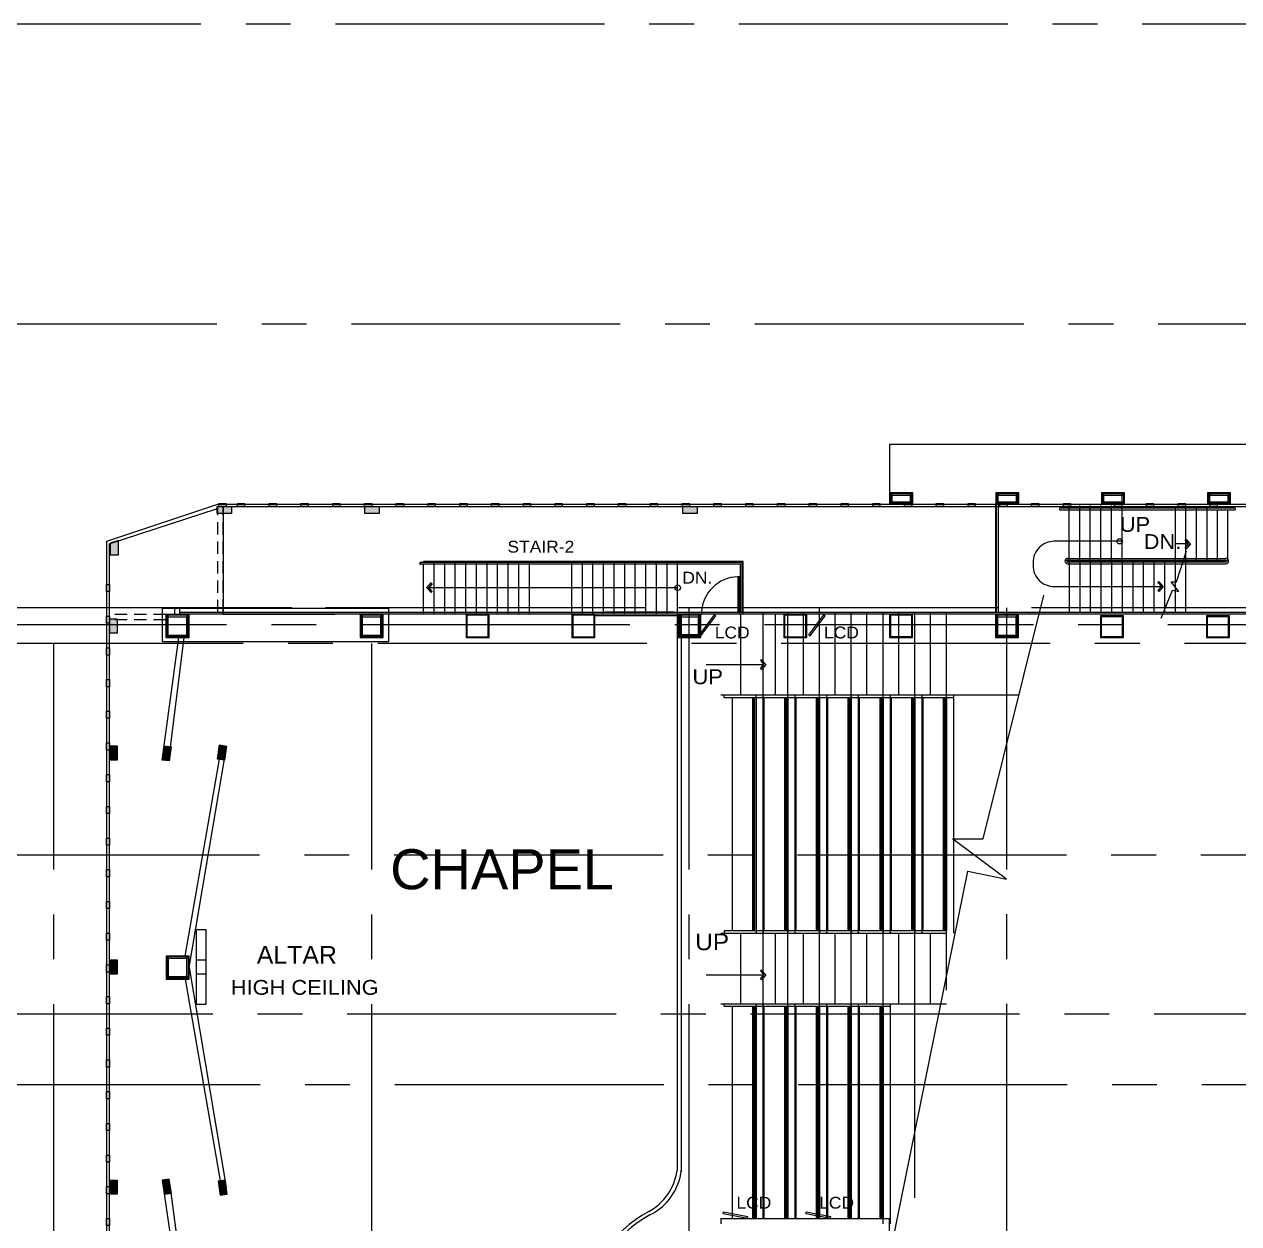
# Model space of a CAD drawing. Header units: millimetres. Extents: x 2148 to 2681, y 758 to 986.
# Drawn here: x 2395.38 to 2412.58, y 952.25 to 969.24 of the extents above; entities that cross this region are included whole.
import ezdxf

# ---------------------------------------------------------------- set-up
doc = ezdxf.new("R2010")
doc.units = ezdxf.units.MM
for name, pattern in [('CENTER2', [28.575, 19.05, -3.175, 3.175, -3.175]), ('DASHED2', [0.375, 0.25, -0.125]), ('PHANTOM2', [1.25, 0.625, -0.125, 0.125, -0.125, 0.125, -0.125])]:
    doc.linetypes.add(name, pattern=pattern)
for name, color, linetype in [('3TX-TITLE', 3, 'Continuous'), ('cladding', 2, 'Continuous'), ('COLUMN', 7, 'Continuous'), ('D', 1, 'Continuous'), ('DR', 7, 'Continuous'), ('ELAYOUT', 4, 'Continuous'), ('FIXTURE', 1, 'Continuous'), ('HATCH', 8, 'Continuous'), ('S-COLS', 6, 'Continuous'), ('S_GRID LINES', 252, 'Continuous'), ('TEXT', 6, 'Continuous')]:
    doc.layers.add(name, color=color, linetype=linetype)
doc.styles.add('MMTX$0$ESMX$0$X-OPTA1D', font='x-opta1d')
doc.styles.add('SWISS', font='swissl.ttf')

msp = doc.modelspace()

# ---------------------------------------------------------------- hatches: boundary and pattern name
at = {"layer": 'cladding'}
h = msp.add_hatch(color=256, dxfattribs=at)
h.paths.add_polyline_path([(2396.5932304, 960.6164818), (2396.5932304, 960.818979), (2396.6942863, 960.818979), (2396.6942863, 960.6164818)])
h.paths.add_polyline_path([(2396.5956595, 961.8891398), (2396.5956595, 961.7260593), (2396.7135003, 961.7260593), (2396.7135003, 961.9289431)])
h.paths.add_polyline_path([(2398.1116966, 962.4123399), (2398.3141937, 962.4123399), (2398.3141937, 962.311284), (2398.1116966, 962.311284)])
h.paths.add_polyline_path([(2400.207136, 962.4123399), (2400.4096332, 962.4123399), (2400.4096332, 962.311284), (2400.207136, 962.311284)])
h.paths.add_polyline_path([(2404.7111217, 962.4123399), (2404.9136189, 962.4123399), (2404.9136189, 962.311284), (2404.7111217, 962.311284)])
for points in [[(2396.5932304, 958.8166158), (2396.5932304, 959.0191129), (2396.6942863, 959.0191129), (2396.6942863, 958.8166158)], [(2396.5932304, 958.8166158), (2396.5932304, 959.0191129), (2396.6942863, 959.0191129), (2396.6942863, 958.8166158)], [(2397.3638311, 959.0194998), (2397.4620795, 959.0050059), (2397.4349361, 958.805802), (2397.3358517, 958.8193032)], [(2398.1485022, 959.0324109), (2398.2473416, 959.0172201), (2398.2168013, 958.8185086), (2398.1179619, 958.8336994)], [(2396.5932304, 955.7860678), (2396.5932304, 955.988565), (2396.6942863, 955.988565), (2396.6942863, 955.7860678)], [(2396.5932304, 955.7860678), (2396.5932304, 955.988565), (2396.6942863, 955.988565), (2396.6942863, 955.7860678)], [(2397.3651292, 952.6672945), (2397.4640927, 952.6816549), (2397.4352219, 952.8806157), (2397.3362583, 952.8662554)], [(2396.6942863, 952.8694362), (2396.5932304, 952.8694362), (2396.5932304, 952.666939), (2396.6942863, 952.666939)], [(2396.6942863, 952.8694362), (2396.5932304, 952.8694362), (2396.5932304, 952.666939), (2396.6942863, 952.666939)], [(2398.1569581, 952.6536474), (2398.2557987, 952.6688307), (2398.2252736, 952.8675445), (2398.126433, 952.8523612)]]:
    msp.add_hatch(color=256, dxfattribs=at).paths.add_polyline_path(points)

# ---------------------------------------------------------------- linework, layer by layer
at = {"layer": '3TX-TITLE', "linetype": 'PHANTOM2', "ltscale": 4}
msp.add_line((2432.1708254, 960.9754912, 0), (2391.8018229, 960.9754912, 0), dxfattribs=at)
at = {"layer": '3TX-TITLE', "linetype": 'PHANTOM2', "ltscale": 4, "elevation": 0}
msp.add_lwpolyline([(2454.1496173, 960.9754912), (2391.8018229, 960.9754912), (2391.8018229, 922.9776771), (2454.1496173, 922.9776771)], dxfattribs=at)
at = {"layer": 'cladding'}
for p, q in [((2407.6407462, 963.2922833, 0), (2414.0468814, 963.2922833, 0)), ((2407.6407462, 962.442268, 0), (2407.6407462, 963.2922833, 0)), ((2398.1984469, 962.41173, 0.0000001), (2398.1984469, 960.9134703, 0.0000001)), ((2398.9146866, 960.9034703), (2398.9146866, 960.9134703, 0)), ((2404.6384284, 960.8627417, 0), (2403.4645897, 960.8627417, 0)), ((2404.5822225, 960.9134703, 0), (2403.6077712, 960.9134703, 0)), ((2404.9480736, 960.5928889, 0), (2405.1571473, 960.8776943, 0)), ((2404.9667917, 960.5791481, 0), (2405.1758654, 960.8639534, 0)), ((2405.1571473, 960.8776943, 0), (2405.1758654, 960.8639534, 0)), ((2405.1601694, 960.881811, 0), (2405.1603452, 960.8820505, 0)), ((2406.4961935, 960.5928889, 0), (2406.7052672, 960.8776943, 0)), ((2406.5149116, 960.5791481, 0), (2406.7239853, 960.8639534, 0)), ((2406.7052672, 960.8776943, 0), (2406.7239853, 960.8639534, 0)), ((2406.7082893, 960.881811, 0), (2406.7084651, 960.8820505, 0)), ((2404.9480736, 960.5928889, 0), (2404.9667917, 960.5791481, 0)), ((2406.4961935, 960.5928889, 0), (2406.5149116, 960.5791481, 0)), ((2405.2965691, 959.7057674, 0), (2405.2965691, 959.7424079, 0)), ((2405.2965691, 959.7057674, 0), (2405.8455848, 959.7057674, 0)), ((2405.4088007, 959.7057674, 0), (2405.4088007, 956.4040813, 0)), ((2405.7030352, 956.4040813, 0), (2405.7030352, 959.7057674, 0)), ((2405.7464739, 959.7057674, 0), (2405.7464739, 956.4040813, 0)), ((2405.7465691, 959.7057674), (2405.7465691, 959.7424079, 0)), ((2405.7465691, 959.7057674), (2406.2955848, 959.7057674, 0)), ((2405.8455848, 959.7424079, 0), (2405.8455848, 956.3674409, 0)), ((2405.8588007, 959.7057674), (2405.8588007, 956.4040813, 0)), ((2406.1530352, 956.4040813, 0), (2406.1530352, 959.7057674, 0)), ((2406.1964739, 959.7057674, 0), (2406.1964739, 956.4040813, 0)), ((2406.1965691, 959.7057674), (2406.1965691, 959.7424079, 0)), ((2406.1965691, 959.7057674), (2406.7455848, 959.7057674, 0)), ((2406.2955848, 959.7424079, 0), (2406.2955848, 956.3674409, 0)), ((2406.3088007, 959.7057674), (2406.3088007, 956.4040813, 0)), ((2406.6030352, 956.4040813, 0), (2406.6030352, 959.7057674, 0)), ((2406.6464739, 959.7057674, 0), (2406.6464739, 956.4040813, 0)), ((2406.6465691, 959.7057674), (2406.6465691, 959.7424079, 0)), ((2406.6465691, 959.7057674), (2407.1955848, 959.7057674, 0)), ((2406.7455848, 959.7424079, 0), (2406.7455848, 956.3674409, 0)), ((2406.7588007, 959.7057674), (2406.7588007, 956.4040813, 0)), ((2407.0530352, 956.4040813, 0), (2407.0530352, 959.7057674, 0)), ((2407.0964739, 959.7057674, 0), (2407.0964739, 956.4040813, 0)), ((2407.0965691, 959.7057674), (2407.0965691, 959.7424079, 0)), ((2407.0965691, 959.7057674), (2407.6455848, 959.7057674, 0)), ((2407.1955848, 959.7424079, 0), (2407.1955848, 956.3674409, 0)), ((2407.2088007, 959.7057674), (2407.2088007, 956.4040813, 0)), ((2407.5030352, 956.4040813, 0), (2407.5030352, 959.7057674, 0)), ((2407.5464739, 959.7057674, 0), (2407.5464739, 956.4040813, 0)), ((2407.5465691, 959.7057674), (2407.5465691, 959.7424079, 0)), ((2407.5465691, 959.7057674), (2408.0955848, 959.7057674, 0)), ((2407.6455848, 959.7424079, 0), (2407.6455848, 956.3674409, 0)), ((2407.6588007, 959.7057674), (2407.6588007, 956.4040813, 0)), ((2407.9530352, 956.4040813, 0), (2407.9530352, 959.7057674, 0)), ((2407.9964739, 959.7057674, 0), (2407.9964739, 956.4040813, 0)), ((2407.9965691, 959.7057674), (2407.9965691, 959.7424079, 0)), ((2407.9965691, 959.7057674), (2408.5455848, 959.7057674, 0)), ((2408.0955848, 959.7424079, 0), (2408.0955848, 956.3674409, 0)), ((2408.1088007, 959.7057674), (2408.1088007, 956.4040813, 0)), ((2408.4030352, 956.4040813, 0), (2408.4030352, 959.7057674, 0)), ((2408.4464739, 959.7057674, 0), (2408.4464739, 956.4040813, 0)), ((2408.5455848, 959.7424079, 0), (2408.5455848, 956.3674409, 0)), ((2397.7144353, 955.8788021, 0), (2398.2320715, 958.9178644, 0)), ((2397.6601477, 956.0428827, 0), (2398.1466354, 958.8292926, 0)), ((2398.122598, 958.7133385, 0), (2398.122618, 958.7134671, 0)), ((2405.7465691, 956.4040813, 0), (2405.7465691, 956.3674409, 0)), ((2406.1965691, 956.4040813, 0), (2406.1965691, 956.3674409, 0)), ((2406.6465691, 956.4040813, 0), (2406.6465691, 956.3674409, 0)), ((2407.0965691, 956.4040813, 0), (2407.0965691, 956.3674409, 0)), ((2407.5465691, 956.4040813, 0), (2407.5465691, 956.3674409, 0)), ((2407.9965691, 956.4040813, 0), (2407.9965691, 956.3674409, 0)), ((2397.7144353, 955.8788021, 0), (2398.2405361, 952.7681876, 0)), ((2397.6601477, 955.7147216, 0), (2398.1552172, 952.8567829, 0)), ((2405.4088007, 955.3308004, 0), (2405.4088007, 952.3253508, 0)), ((2405.7030352, 952.3253508, 0), (2405.7030352, 955.3308004, 0)), ((2405.7464739, 955.3308004, 0), (2405.7464739, 952.3253508, 0)), ((2405.7465691, 955.3308004, 0), (2405.7465691, 955.3674409, 0)), ((2405.8455848, 955.3674409, 0), (2405.8455848, 952.3253508, 0)), ((2405.8588007, 955.3308004, 0), (2405.8588007, 952.3253508, 0)), ((2406.1530352, 952.3253508), (2406.1530352, 955.3308004, 0)), ((2406.1964739, 955.3308004, 0), (2406.1964739, 952.3253508)), ((2406.1965691, 955.3308004, 0), (2406.1965691, 955.3674409, 0)), ((2406.2955848, 955.3674409, 0), (2406.2955848, 952.3253508, 0)), ((2406.3088007, 955.3308004, 0), (2406.3088007, 952.3253508, 0)), ((2406.6030352, 952.3253508, 0), (2406.6030352, 955.3308004, 0)), ((2406.6464739, 955.3308004, 0), (2406.6464739, 952.3253508, 0)), ((2406.6465691, 955.3308004, 0), (2406.6465691, 955.3674409, 0)), ((2406.7455848, 955.3674409, 0), (2406.7455848, 952.3253508, 0)), ((2406.7588007, 955.3308004, 0), (2406.7588007, 952.3253508, 0)), ((2407.0530352, 952.3253508, 0), (2407.0530352, 955.3308004, 0)), ((2407.0964739, 955.3308004, 0), (2407.0964739, 952.3253508, 0)), ((2407.0965691, 955.3308004, 0), (2407.0965691, 955.3674409, 0)), ((2407.1955848, 955.3674409, 0), (2407.1955848, 952.3253508, 0)), ((2407.2088007, 955.3308004, 0), (2407.2088007, 952.3253508, 0)), ((2407.5030352, 952.3253508, 0), (2407.5030352, 955.3308004, 0)), ((2407.5464739, 955.3308004, 0), (2407.5464739, 952.3253508, 0)), ((2407.6455848, 955.3674409, 0), (2407.6455848, 952.2503508, 0)), ((2405.2809449, 952.3969791, 0), (2405.2854359, 952.4197608, 0)), ((2405.2809449, 952.3969791, 0), (2405.6275808, 952.3286456, 0)), ((2405.2854359, 952.4197608, 0), (2405.6320719, 952.3514273, 0)), ((2406.4527091, 952.3969791, 0), (2406.4572001, 952.4197608, 0)), ((2406.4527091, 952.3969791, 0), (2406.799345, 952.3286456, 0)), ((2406.4572001, 952.4197608, 0), (2406.803836, 952.3514273, 0)), ((2405.6275808, 952.3286456, 0), (2405.6320719, 952.3514273, 0)), ((2405.6325913, 952.3276579, 0), (2405.6328828, 952.3276004, 0)), ((2405.7465691, 952.3253508, 0), (2406.1964739, 952.3253508, 0)), ((2406.1965691, 952.3253508, 0), (2406.6464739, 952.3253508, 0)), ((2406.6465691, 952.3253508, 0), (2407.0964739, 952.3253508, 0)), ((2406.799345, 952.3286456, 0), (2406.803836, 952.3514273, 0)), ((2406.8043555, 952.3276579, 0), (2406.804647, 952.3276004, 0))]:
    msp.add_line(p, q, dxfattribs=at)
at = {"layer": 'cladding', "linetype": 'DASHED2', "ltscale": 0.7}
for p, q in [((2398.1234469, 960.9134703, 0.0000001), (2398.1234469, 962.41173, 0.0000001)), ((2398.1984469, 960.9134703, 0.0000001), (2398.1984469, 962.41173, 0.0000001)), ((2397.3882742, 960.881811, 0), (2396.5863547, 960.881811, 0)), ((2397.3882742, 960.806811, 0), (2396.5863547, 960.806811, 0))]:
    msp.add_line(p, q, dxfattribs=at)
at = {"layer": 'cladding', "elevation": 0}
for points in [[(2398.1377615, 962.4514503), (2398.2394263, 962.4514503), (2398.2394263, 962.4123399), (2398.1377615, 962.4123399)], [(2398.4005223, 962.4514503), (2398.5021871, 962.4514503), (2398.5021871, 962.4123399), (2398.4005223, 962.4123399)], [(2398.8505223, 962.4514503), (2398.9521871, 962.4514503), (2398.9521871, 962.4123399), (2398.8505223, 962.4123399)], [(2399.3005223, 962.4514503), (2399.4021871, 962.4514503), (2399.4021871, 962.4123399), (2399.3005223, 962.4123399)], [(2399.7505223, 962.4514503), (2399.8521871, 962.4514503), (2399.8521871, 962.4123399), (2399.7505223, 962.4123399)], [(2400.2005223, 962.4514503), (2400.3021871, 962.4514503), (2400.3021871, 962.4123399), (2400.2005223, 962.4123399)], [(2400.6505223, 962.4514503), (2400.7521871, 962.4514503), (2400.7521871, 962.4123399), (2400.6505223, 962.4123399)], [(2401.1005223, 962.4514503), (2401.2021871, 962.4514503), (2401.2021871, 962.4123399), (2401.1005223, 962.4123399)], [(2401.5505223, 962.4514503), (2401.6521871, 962.4514503), (2401.6521871, 962.4123399), (2401.5505223, 962.4123399)], [(2402.0005223, 962.4514503), (2402.1021871, 962.4514503), (2402.1021871, 962.4123399), (2402.0005223, 962.4123399)], [(2402.4505223, 962.4514503), (2402.5521871, 962.4514503), (2402.5521871, 962.4123399), (2402.4505223, 962.4123399)], [(2402.9005223, 962.4514503), (2403.0021871, 962.4514503), (2403.0021871, 962.4123399), (2402.9005223, 962.4123399)], [(2403.3505223, 962.4514503), (2403.4521871, 962.4514503), (2403.4521871, 962.4123399), (2403.3505223, 962.4123399)], [(2403.8005223, 962.4514503), (2403.9021871, 962.4514503), (2403.9021871, 962.4123399), (2403.8005223, 962.4123399)], [(2404.2505223, 962.4514503), (2404.3521871, 962.4514503), (2404.3521871, 962.4123399), (2404.2505223, 962.4123399)], [(2404.7005223, 962.4514503), (2404.8021871, 962.4514503), (2404.8021871, 962.4123399), (2404.7005223, 962.4123399)], [(2405.1505223, 962.4514503), (2405.2521871, 962.4514503), (2405.2521871, 962.4123399), (2405.1505223, 962.4123399)], [(2405.6005223, 962.4514503), (2405.7021871, 962.4514503), (2405.7021871, 962.4123399), (2405.6005223, 962.4123399)], [(2406.0505223, 962.4514503), (2406.1521871, 962.4514503), (2406.1521871, 962.4123399), (2406.0505223, 962.4123399)], [(2406.5005223, 962.4514503), (2406.6021871, 962.4514503), (2406.6021871, 962.4123399), (2406.5005223, 962.4123399)], [(2406.9505223, 962.4514503), (2407.0521871, 962.4514503), (2407.0521871, 962.4123399), (2406.9505223, 962.4123399)], [(2407.4005223, 962.4514503), (2407.5021871, 962.4514503), (2407.5021871, 962.4123399), (2407.4005223, 962.4123399)], [(2407.8505223, 962.4514503), (2407.9521871, 962.4514503), (2407.9521871, 962.4123399), (2407.8505223, 962.4123399)], [(2408.3005223, 962.4514503), (2408.4021871, 962.4514503), (2408.4021871, 962.4123399), (2408.3005223, 962.4123399)], [(2408.7505223, 962.4514503), (2408.8521871, 962.4514503), (2408.8521871, 962.4123399), (2408.7505223, 962.4123399)], [(2409.2005223, 962.4514503), (2409.3021871, 962.4514503), (2409.3021871, 962.4123399), (2409.2005223, 962.4123399)], [(2409.6505223, 962.4514503), (2409.7521871, 962.4514503), (2409.7521871, 962.4123399), (2409.6505223, 962.4123399)], [(2410.1005223, 962.4514503), (2410.2021871, 962.4514503), (2410.2021871, 962.4123399), (2410.1005223, 962.4123399)], [(2396.5472443, 961.206023), (2396.5472443, 961.3076877), (2396.5863547, 961.3076877), (2396.5863547, 961.206023)], [(2396.5472443, 960.756023), (2396.5472443, 960.8576877), (2396.5863547, 960.8576877), (2396.5863547, 960.756023)], [(2396.5472443, 960.306023), (2396.5472443, 960.4076877), (2396.5863547, 960.4076877), (2396.5863547, 960.306023)], [(2396.5472443, 959.856023), (2396.5472443, 959.9576877), (2396.5863547, 959.9576877), (2396.5863547, 959.856023)], [(2396.5472443, 959.4107329), (2396.5472443, 959.5123976), (2396.5863547, 959.5123976), (2396.5863547, 959.4107329)], [(2396.5472443, 958.9607329), (2396.5472443, 959.0623976), (2396.5863547, 959.0623976), (2396.5863547, 958.9607329)], [(2396.5472443, 958.5107329), (2396.5472443, 958.6123976), (2396.5863547, 958.6123976), (2396.5863547, 958.5107329)], [(2396.5472443, 958.0607329), (2396.5472443, 958.1623976), (2396.5863547, 958.1623976), (2396.5863547, 958.0607329)], [(2396.5472443, 957.6107329), (2396.5472443, 957.7123976), (2396.5863547, 957.7123976), (2396.5863547, 957.6107329)], [(2396.5472443, 957.1654428), (2396.5472443, 957.2671076), (2396.5863547, 957.2671076), (2396.5863547, 957.1654428)], [(2396.5472443, 956.7154428), (2396.5472443, 956.8171076), (2396.5863547, 956.8171076), (2396.5863547, 956.7154428)], [(2396.5472443, 956.2654428), (2396.5472443, 956.3671076), (2396.5863547, 956.3671076), (2396.5863547, 956.2654428)], [(2396.5472443, 955.8154428), (2396.5472443, 955.9171076), (2396.5863547, 955.9171076), (2396.5863547, 955.8154428)], [(2396.5472443, 955.3654428), (2396.5472443, 955.4671076), (2396.5863547, 955.4671076), (2396.5863547, 955.3654428)], [(2396.5472443, 954.9201527), (2396.5472443, 955.0218175), (2396.5863547, 955.0218175), (2396.5863547, 954.9201527)], [(2396.5472443, 954.4701527), (2396.5472443, 954.5718175), (2396.5863547, 954.5718175), (2396.5863547, 954.4701527)], [(2396.5472443, 954.0201527), (2396.5472443, 954.1218175), (2396.5863547, 954.1218175), (2396.5863547, 954.0201527)], [(2396.5472443, 953.5701527), (2396.5472443, 953.6718175), (2396.5863547, 953.6718175), (2396.5863547, 953.5701527)], [(2396.5472443, 953.1201527), (2396.5472443, 953.2218175), (2396.5863547, 953.2218175), (2396.5863547, 953.1201527)], [(2396.5472443, 952.6748626), (2396.5472443, 952.7765274), (2396.5863547, 952.7765274), (2396.5863547, 952.6748626)], [(2396.5472443, 952.2248626), (2396.5472443, 952.3265274), (2396.5863547, 952.3265274), (2396.5863547, 952.2248626)]]:
    msp.add_lwpolyline(points, close=True, dxfattribs=at)
at = {"layer": 'cladding'}
for points in [[(2410.8267801, 962.4514503), (2410.9284449, 962.4514503), (2410.9284449, 962.4123399), (2410.8267801, 962.4123399)], [(2411.2767801, 962.4514503), (2411.3784449, 962.4514503), (2411.3784449, 962.4123399), (2411.2767801, 962.4123399)], [(2411.7267801, 962.4514503), (2411.8284449, 962.4514503), (2411.8284449, 962.4123399), (2411.7267801, 962.4123399)], [(2412.1767801, 962.4514503), (2412.2784449, 962.4514503), (2412.2784449, 962.4123399), (2412.1767801, 962.4123399)]]:
    msp.add_lwpolyline(points, close=True, dxfattribs=at)
at = {"layer": 'cladding', "elevation": 0.0000001}
msp.add_lwpolyline([(2399.780346, 960.881811), (2398.1984469, 960.881811), (2398.1984469, 961.0935665)], dxfattribs=at)
at = {"layer": 'COLUMN', "color": 4, "lineweight": -3, "ltscale": 0.05}
for p, q in [((2397.3362583, 958.8192478, 0), (2397.5678348, 960.5536498, 0)), ((2397.4535162, 958.9992057, 0), (2397.6457192, 960.5536498, 0)), ((2397.3362583, 952.8662554, 0), (2397.5989973, 951.0655357, 0)), ((2397.4545421, 952.6868083, 0), (2397.6768818, 951.0655357, 0))]:
    msp.add_line(p, q, dxfattribs=at)
at = {"layer": 'COLUMN', "color": 4, "lineweight": -3, "ltscale": 0.05, "elevation": 0}
for points in [[(2407.9674417, 962.6033101), (2407.6412806, 962.6033101), (2407.6412806, 962.442268), (2407.9674417, 962.442268)], [(2409.4674417, 962.6033101), (2409.1412806, 962.6033101), (2409.1412806, 962.442268), (2409.4674417, 962.442268)], [(2410.9674417, 962.6033101), (2410.6412806, 962.6033101), (2410.6412806, 962.442268), (2410.9674417, 962.442268)], [(2412.4674417, 962.6033101), (2412.1412806, 962.6033101), (2412.1412806, 962.442268), (2412.4674417, 962.442268)], [(2398.1116966, 962.4123399), (2398.3141937, 962.4123399), (2398.3141937, 962.311284), (2398.1116966, 962.311284)], [(2404.7111217, 962.4123399), (2404.9136189, 962.4123399), (2404.9136189, 962.311284), (2404.7111217, 962.311284)], [(2397.7144353, 960.881811), (2397.3882742, 960.881811), (2397.3882742, 960.5536498), (2397.7144353, 960.5536498)], [(2400.4645895, 960.881811), (2400.1384284, 960.881811), (2400.1384284, 960.5536498), (2400.4645895, 960.5536498)], [(2400.4520895, 960.869311), (2400.1509284, 960.869311), (2400.1509284, 960.5661498), (2400.4520895, 960.5661498)], [(2404.9645895, 960.881811), (2404.6384284, 960.881811), (2404.6384284, 960.5536498), (2404.9645895, 960.5536498)], [(2409.4645895, 960.881811), (2409.1384284, 960.881811), (2409.1384284, 960.5536498), (2409.4645895, 960.5536498)], [(2396.5932304, 955.7860678), (2396.5932304, 955.988565), (2396.6942863, 955.988565), (2396.6942863, 955.7860678)], [(2396.5932304, 955.7860678), (2396.5932304, 955.988565), (2396.6942863, 955.988565), (2396.6942863, 955.7860678)], [(2397.7174935, 956.0428827), (2397.3913324, 956.0428827), (2397.3913324, 955.7147216), (2397.7174935, 955.7147216)], [(2396.5932304, 952.666939), (2396.5932304, 952.8694362), (2396.6942863, 952.8694362), (2396.6942863, 952.666939)], [(2396.5932304, 952.666939), (2396.5932304, 952.8694362), (2396.6942863, 952.8694362), (2396.6942863, 952.666939)]]:
    msp.add_lwpolyline(points, close=True, dxfattribs=at)
at = {"layer": 'COLUMN', "color": 2, "lineweight": -3, "ltscale": 0.05, "elevation": 0}
for points in [[(2407.9549417, 962.5908101), (2407.6537806, 962.5908101), (2407.6537806, 962.454768), (2407.9549417, 962.454768)], [(2409.4549417, 962.5908101), (2409.1537806, 962.5908101), (2409.1537806, 962.454768), (2409.4549417, 962.454768)], [(2410.9549417, 962.5908101), (2410.6537806, 962.5908101), (2410.6537806, 962.454768), (2410.9549417, 962.454768)], [(2412.4549417, 962.5908101), (2412.1537806, 962.5908101), (2412.1537806, 962.454768), (2412.4549417, 962.454768)], [(2397.7019353, 960.869311), (2397.4007742, 960.869311), (2397.4007742, 960.5661498), (2397.7019353, 960.5661498)], [(2404.9520895, 960.869311), (2404.6509284, 960.869311), (2404.6509284, 960.5661498), (2404.9520895, 960.5661498)], [(2409.4520895, 960.869311), (2409.1509284, 960.869311), (2409.1509284, 960.5661498), (2409.4520895, 960.5661498)], [(2397.7049935, 956.0303827), (2397.4038324, 956.0303827), (2397.4038324, 955.7272216), (2397.7049935, 955.7272216)]]:
    msp.add_lwpolyline(points, close=True, dxfattribs=at)
at = {"layer": 'COLUMN', "color": 4, "lineweight": -3, "ltscale": 0.05}
for points in [[(2400.207136, 962.4123399), (2400.4096332, 962.4123399), (2400.4096332, 962.311284), (2400.207136, 962.311284)], [(2396.5932304, 960.6164818), (2396.5932304, 960.818979), (2396.6942863, 960.818979), (2396.6942863, 960.6164818)], [(2396.5932304, 958.8166158), (2396.5932304, 959.0191129), (2396.6942863, 959.0191129), (2396.6942863, 958.8166158)], [(2396.5932304, 958.8166158), (2396.5932304, 959.0191129), (2396.6942863, 959.0191129), (2396.6942863, 958.8166158)]]:
    msp.add_lwpolyline(points, close=True, dxfattribs=at)
at = {"layer": 'COLUMN', "color": 4, "lineweight": -3, "ltscale": 0.05, "extrusion": (-4.25074e-10, -1.82389e-09, 1), "elevation": -0.0000028}
msp.add_lwpolyline([(2397.3630109, 959.0196121), (2397.4613462, 959.0057203), (2397.4354236, 958.8063539), (2397.3362583, 958.8192478)], close=True, dxfattribs=at)
at = {"layer": 'COLUMN', "color": 4, "lineweight": -3, "ltscale": 0.05, "extrusion": (4.38175e-10, 2.8819e-09, 1), "elevation": 0.0000038}
msp.add_lwpolyline([(2398.1485022, 959.0324109), (2398.2473416, 959.0172201), (2398.2168013, 958.8185086), (2398.1179619, 958.8336994)], close=True, dxfattribs=at)
at = {"layer": 'COLUMN', "color": 4, "lineweight": -3, "ltscale": 0.05, "extrusion": (1.41638e-09, -8.19479e-09, 1), "elevation": -0.0000044}
msp.add_lwpolyline([(2397.365285, 952.6673172), (2397.4642372, 952.6817551), (2397.4352106, 952.8806933), (2397.3362583, 952.8662554)], close=True, dxfattribs=at)
at = {"layer": 'COLUMN', "color": 4, "lineweight": -3, "ltscale": 0.05, "extrusion": (1.52529e-10, -1.37197e-09, 1), "elevation": -0.0000009}
msp.add_lwpolyline([(2398.1569581, 952.6536474), (2398.2557987, 952.6688307), (2398.2252736, 952.8675445), (2398.126433, 952.8523612)], close=True, dxfattribs=at)
at = {"layer": 'D', "ltscale": 0.5}
for p, q in [((2406.6464739, 956.3674409, 0), (2406.6464739, 960.9839532, 0)), ((2405.5301807, 959.7517288, 0), (2405.5301807, 960.8855002, 0)), ((2405.8455848, 956.3674409, 0), (2405.8455848, 960.9034703, 0)), ((2405.8455848, 956.3674409, 0), (2405.8455848, 960.9034703, 0)), ((2406.0213447, 959.7424079, 0), (2406.0213447, 960.8955652, 0)), ((2406.1964739, 956.3674409, 0), (2406.1964739, 960.9034703, 0)), ((2406.4184298, 959.7503131, 0), (2406.4184298, 960.9034703, 0)), ((2406.6464739, 956.3674409, 0), (2406.6464739, 960.9034703, 0)), ((2406.8684298, 959.7503131, 0), (2406.8684298, 960.9034703, 0)), ((2407.0964739, 956.3674409, 0), (2407.0964739, 960.9034703, 0)), ((2407.3184298, 959.7503131, 0), (2407.3184298, 960.9034703, 0)), ((2407.5464739, 956.3674409, 0), (2407.5464739, 960.9034703, 0)), ((2407.7684298, 959.7503131, 0), (2407.7684298, 960.9034703, 0)), ((2407.9964739, 956.3674409, 0), (2407.9964739, 960.9034703, 0)), ((2408.2184298, 959.7503131, 0), (2408.2184298, 960.9034703, 0)), ((2408.4464739, 956.3674409, 0), (2408.4464739, 960.9034703, 0)), ((2405.2464739, 959.7424079, 0), (2409.4724797, 959.7424079, 0)), ((2405.2464739, 956.3674409, 0), (2408.4464739, 956.3674409, 0)), ((2405.5301807, 955.3674409, 0), (2405.5301807, 956.3674409, 0)), ((2405.8455848, 952.3253508, 0), (2405.8455848, 956.3674409, 0)), ((2406.0213447, 955.35812, 0), (2406.0213447, 956.3674409, 0)), ((2406.1964739, 952.3253508, 0), (2406.1964739, 956.3674409, 0)), ((2406.4184298, 955.3660251, 0), (2406.4184298, 956.3674409, 0)), ((2406.6464739, 952.4020924, 0), (2406.6464739, 956.3674409, 0)), ((2406.6464739, 952.3253508, 0), (2406.6464739, 956.3674409, 0)), ((2406.8684298, 955.3660251, 0), (2406.8684298, 956.3674409, 0)), ((2407.0964739, 952.3253508, 0), (2407.0964739, 956.3674409, 0)), ((2407.5464739, 952.3253508, 0), (2407.5464739, 956.3674409, 0)), ((2407.7684298, 955.3660251, 0), (2407.7684298, 956.3674409, 0)), ((2407.9964739, 952.6155392, 0), (2407.9964739, 956.3674409, 0)), ((2408.2184298, 955.3660251, 0), (2408.2184298, 956.3674409, 0)), ((2408.4464739, 955.5595853, 0), (2408.4464739, 956.3674409, 0)), ((2405.2464739, 955.3674409, 0), (2408.4464739, 955.3674409, 0)), ((2405.7464739, 952.3253508, 0), (2405.7464739, 955.3161327)), ((2405.7464739, 952.3253508, 0), (2405.7464739, 955.3161327)), ((2406.1964739, 952.3253508, 0), (2406.1964739, 955.3161327)), ((2406.6464739, 952.3253508, 0), (2406.6464739, 955.3161327)), ((2406.6464739, 952.329418, 0), (2406.6464739, 955.3161327)), ((2407.0964739, 952.3253508, 0), (2407.0964739, 955.3161327)), ((2407.5464739, 952.2489351, 0), (2407.5464739, 955.3161327)), ((2407.9964739, 952.6155392, 0), (2407.9964739, 955.3674409, 0))]:
    msp.add_line(p, q, dxfattribs=at)
at = {"layer": 'D', "color": 8, "ltscale": 0.5}
for p, q in [((2405.2965691, 956.4040813, 0), (2405.7464739, 956.4040813, 0)), ((2405.2965691, 956.4040813, 0), (2405.2965691, 956.3674409, 0)), ((2405.7465691, 956.4040813, 0), (2406.1964739, 956.4040813, 0)), ((2406.1965691, 956.4040813, 0), (2406.6464739, 956.4040813, 0)), ((2406.6465691, 956.4040813, 0), (2407.0964739, 956.4040813, 0)), ((2407.0965691, 956.4040813, 0), (2407.5464739, 956.4040813, 0)), ((2407.3184298, 955.3660251, 0), (2407.3184298, 956.3674409, 0)), ((2407.5465691, 956.4040813, 0), (2407.9964739, 956.4040813, 0)), ((2407.9965691, 956.4040813, 0), (2408.4464739, 956.4040813, 0)), ((2405.2965691, 955.3308004, 0), (2405.2965691, 955.3674409, 0)), ((2405.2965691, 955.3308004, 0), (2405.8455848, 955.3308004, 0)), ((2405.7465691, 955.3308004, 0), (2406.2955848, 955.3308004, 0)), ((2406.1965691, 955.3308004, 0), (2406.7455848, 955.3308004, 0)), ((2406.6465691, 955.3308004, 0), (2407.1955848, 955.3308004, 0)), ((2407.0965691, 955.3308004, 0), (2407.6455848, 955.3308004, 0))]:
    msp.add_line(p, q, dxfattribs=at)
at = {"layer": 'D', "ltscale": 0.5}
msp.add_lwpolyline([(2407.6729485, 951.9618381), (2408.7459332, 957.2429645), (2409.2944365, 957.130107), (2408.5309543, 957.7042806), (2408.9638564, 957.7042806), (2409.8250989, 961.1554044)], dxfattribs=at)
at = {"layer": 'D', "color": 8, "ltscale": 0.5, "elevation": 0}
msp.add_lwpolyline([(2397.3382742, 960.9722414), (2400.541509, 960.9722414), (2400.541509, 960.4922414), (2397.3382742, 960.4922414)], close=True, dxfattribs=at)
at = {"layer": 'DR', "ltscale": 10}
for p, q in [((2396.5488167, 961.9183614, 0), (2398.1377615, 962.4495376, 0)), ((2396.5838167, 961.880399, 0), (2398.1022829, 962.3758636, 0)), ((2398.1377615, 962.442268, 0), (2409.5442496, 962.442268)), ((2398.1377615, 962.4123399, 0), (2409.5442496, 962.4123399)), ((2409.136866, 962.442268, 0), (2409.136866, 960.9134703, 0)), ((2409.149366, 962.442268, 0), (2409.149366, 960.9134703, 0)), ((2409.174366, 962.442268, 0), (2409.174366, 960.9134703, 0)), ((2409.5442496, 962.442268), (2414.001509, 962.442268, 0)), ((2409.5442496, 962.4123399), (2414.001509, 962.4123399, 0)), ((2410.0523881, 962.3900034, 0), (2412.5286534, 962.3900033, 0)), ((2410.0523881, 962.3650034, 0), (2412.5286534, 962.3650033, 0)), ((2410.1818164, 961.6132092, 0), (2410.1818164, 962.425144, 0)), ((2410.3318164, 961.6132092, 0), (2410.3318164, 962.425144, 0)), ((2410.4818164, 961.6132092, 0), (2410.4818164, 962.425144, 0)), ((2410.6318164, 961.6132092, 0), (2410.6318164, 962.425144, 0)), ((2410.7818164, 961.6132092, 0), (2410.7818164, 962.425144, 0)), ((2410.9318164, 961.6132092, 0), (2410.9318164, 962.425144, 0)), ((2411.6818164, 962.3916431, 0), (2411.6818164, 960.9108069, 0)), ((2411.8318164, 962.3916431, 0), (2411.8318164, 960.9108069, 0)), ((2411.9818164, 962.3916431, 0), (2411.9818164, 961.6379051, 0)), ((2412.1318164, 962.3916431, 0), (2412.1318164, 961.6379051, 0)), ((2412.2818164, 961.6379051, 0), (2412.2818164, 962.3650034, 0)), ((2412.4318164, 961.6379051, 0), (2412.4318164, 962.3650033, 0)), ((2396.5513547, 951.0175602, 0), (2396.5488167, 961.9183614, 0)), ((2396.5863547, 951.0175602, 0), (2396.5863547, 961.8812272, 0)), ((2410.159273, 961.6754051, 0), (2412.4034582, 961.6754051, 0)), ((2405.5272903, 961.619311, 0), (2400.9977333, 961.619311, 0)), ((2405.5222903, 961.594311, 0), (2400.9977333, 961.594311, 0)), ((2405.5647903, 961.631811, 0), (2401.0358701, 961.631811, 0)), ((2401.035998, 961.619311, 0), (2401.035998, 961.631811, 0)), ((2401.035998, 960.9009703, 0), (2401.035998, 961.594311, 0)), ((2401.185998, 960.9009703, 0), (2401.185998, 961.619311, 0)), ((2401.335998, 960.9009703, 0), (2401.335998, 961.619311, 0)), ((2401.485998, 960.9009703, 0), (2401.485998, 961.619311, 0)), ((2401.635998, 960.9009703, 0), (2401.635998, 961.619311, 0)), ((2401.785998, 960.9009703, 0), (2401.785998, 961.619311, 0)), ((2401.935998, 960.9009703, 0), (2401.935998, 961.619311, 0)), ((2402.085998, 960.9009703, 0), (2402.085998, 961.619311, 0)), ((2402.235998, 960.9009703, 0), (2402.235998, 961.619311, 0)), ((2402.385998, 960.9009703, 0), (2402.385998, 961.619311, 0)), ((2402.535998, 960.9009703, 0), (2402.535998, 961.619311, 0)), ((2403.135998, 960.9009703, 0), (2403.135998, 961.619311, 0)), ((2403.285998, 960.9009703, 0), (2403.285998, 961.619311, 0)), ((2403.435998, 960.9009703, 0), (2403.435998, 961.619311, 0)), ((2403.585998, 960.9009703, 0), (2403.585998, 961.619311, 0)), ((2403.735998, 960.9009703, 0), (2403.735998, 961.619311, 0)), ((2403.885998, 960.9009703, 0), (2403.885998, 961.619311, 0)), ((2404.035998, 960.9009703, 0), (2404.035998, 961.619311, 0)), ((2404.185998, 960.9009703, 0), (2404.185998, 961.619311, 0)), ((2404.335998, 960.9009703, 0), (2404.335998, 961.619311, 0)), ((2404.485998, 960.9009703, 0), (2404.485998, 961.619311, 0)), ((2404.635998, 960.9009703, 0), (2404.635998, 961.619311, 0)), ((2405.5272903, 960.9134703, 0), (2405.5272903, 961.589311, 0)), ((2405.5522903, 960.9134703, 0), (2405.5522903, 961.594311, 0)), ((2405.5647903, 960.881811, 0), (2405.5647903, 961.631811, 0)), ((2410.159273, 961.6504051, 0), (2412.4034582, 961.6504051, 0)), ((2410.159273, 961.6379051, 0), (2412.4034582, 961.6379051, 0)), ((2410.159273, 961.6254051, 0), (2412.4034582, 961.6254051, 0)), ((2410.159273, 961.6004051, 0), (2412.4034582, 961.6004051, 0)), ((2410.1818164, 961.6379051, 0), (2410.1818164, 960.9134703, 0)), ((2410.3318164, 961.6379051, 0), (2410.3318164, 960.9134703, 0)), ((2410.4818164, 961.6379051, 0), (2410.4818164, 960.9134703, 0)), ((2410.6318164, 961.6379051, 0), (2410.6318164, 960.9134703, 0)), ((2410.7818164, 961.6379051, 0), (2410.7818164, 960.9134703, 0)), ((2410.9318164, 961.6379051, 0), (2410.9318164, 960.9134703, 0)), ((2411.0818164, 961.6379051, 0), (2411.0818164, 960.9134703, 0)), ((2411.2318164, 961.6379051, 0), (2411.2318164, 960.9134703, 0)), ((2411.3818164, 961.6379051, 0), (2411.3818164, 960.9134703, 0)), ((2411.5318164, 961.6379051, 0), (2411.5318164, 960.9134703, 0)), ((2411.6818164, 961.6379051, 0), (2411.6818164, 960.9134703, 0)), ((2405.5138466, 961.4145029, 0), (2405.4888466, 961.4145029, 0)), ((2405.4888466, 961.4145029, 0), (2405.4888466, 960.9134703, 0)), ((2405.5138466, 960.9134703, 0), (2405.5138466, 961.4145029, 0)), ((2396.5513547, 951.0175602), (2396.5513547, 961.0247394, 0)), ((2396.5863547, 951.0175602), (2396.5863547, 960.9855002, 0)), ((2397.5816352, 960.9134703, 0), (2403.7449388, 960.9134703, 0)), ((2397.5816352, 960.8885543, 0), (2413.9806414, 960.8885543, 0)), ((2403.6327712, 960.9134703, 0), (2403.6077712, 960.9134703, 0)), ((2403.6077712, 960.9134703, 0), (2404.5697225, 960.9134703, 0)), ((2404.5822225, 960.9134703, 0), (2413.9806414, 960.9134703, 0)), ((2404.9753319, 960.9134703, 0), (2404.9753319, 960.8885543, 0)), ((2405.4888466, 960.9134703, 0), (2405.5138466, 960.9134703, 0)), ((2405.5138466, 960.9134703, 0), (2405.5138466, 960.8885543, 0))]:
    msp.add_line(p, q, dxfattribs=at)
for points in [[(2397.8217839, 956.4178368), (2397.9524588, 956.4178368), (2397.9524588, 955.3563072), (2397.8217839, 955.3563072)], [(2397.8217839, 955.9891873), (2397.9524588, 955.9891873), (2397.9524588, 955.7849567), (2397.8217839, 955.7849567)]]:
    msp.add_lwpolyline(points, close=True, dxfattribs=at)
for centre, radius, start, end in [((2410.0523881, 962.3775034, -0.0000025), 0.0125, 89.99999828, 269.99999828), ((2412.5286534, 962.3775033, -0.0000045), 0.0125, 269.99999688, 89.99999682), ((2410.159273, 961.6379051, 0), 0.0375, 90, 270), ((2412.4034582, 961.6379051, 0), 0.0375, 270, 90), ((2400.9950394, 961.606811, 0), 0.012787, 77.83811922, 282.16188078), ((2405.5222903, 961.589311, 0), 0.005, 0, 90), ((2405.5272903, 961.594311, 0), 0.025, 0, 90), ((2410.159273, 961.6379051, 0), 0.0125, 90, 270), ((2412.4034582, 961.6379051, 0), 0.0125, 270, 90)]:
    msp.add_arc(centre, radius, start, end, dxfattribs=at)
at = {"layer": 'ELAYOUT', "linetype": 'ByBlock', "ltscale": 0.5}
for p, q in [((2397.5066352, 960.9722414, 0), (2397.5066352, 960.881811, 0)), ((2397.5816352, 960.9722414, 0), (2397.5816352, 960.881811, 0))]:
    msp.add_line(p, q, dxfattribs=at)
at = {"layer": 'ELAYOUT', "ltscale": 10}
for p, q in [((2405.2464739, 952.3253508, 0), (2407.639142, 952.3253508, 0)), ((2405.2464739, 952.3253508, 0), (2405.2464739, 952.2503508, 0)), ((2407.0965691, 952.3253508, 0), (2407.5464739, 952.3253508, 0)), ((2407.6394348, 951.0053927, 0), (2407.639142, 952.3253508, 0))]:
    msp.add_line(p, q, dxfattribs=at)
at = {"layer": 'FIXTURE', "linetype": 'ByBlock', "ltscale": 0.5}
for p, q in [((2404.6296145, 960.8627417, -0.0000001), (2404.6296145, 953.0038335, -0.0000001)), ((2404.6881717, 960.8627417, -0.0000001), (2404.6881717, 952.9851626, -0.0000001)), ((2405.0404537, 960.1712768, -0.0000001), (2405.8585818, 960.1712768, -0.0000001)), ((2405.0404537, 955.7754581, -0.0000001), (2405.8585818, 955.7754581, -0.0000001))]:
    msp.add_line(p, q, dxfattribs=at)
for centre, radius, start, end in [((2403.837284, 953.1210078, -0.0000001), 0.8007663, 299.05469742, 351.67549904), ((2403.8724411, 953.1071234, -0.0000001), 0.8219858, 297.60700594, 352.92702882), ((2404.8966136, 951.0980555, -0.0000001), 1.4831413, 116.87476113, 183.99317124), ((2404.8966136, 951.0980555, -0.0000001), 1.4331413, 116.66970883, 186.14082065)]:
    msp.add_arc(centre, radius, start, end, dxfattribs=at)
at = {"layer": 'HATCH', "linetype": 'ByBlock', "ltscale": 0.5}
for p, q in [((2411.8745206, 961.8800083, 0), (2411.6863439, 961.8800083)), ((2411.7019408, 961.344143, 0), (2411.8439519, 961.7841375, 0)), ((2411.7360427, 961.2056075, 0), (2411.6275901, 961.3457679, 0)), ((2411.6275901, 961.3457679, 0), (2411.7019408, 961.344143, 0)), ((2404.635998, 961.2594199, 0), (2401.1117084, 961.260142, 0)), ((2411.4840094, 960.8305016, 0), (2411.6472595, 961.2270843, 0)), ((2411.6472595, 961.2270843, 0), (2411.7360427, 961.2056075, 0))]:
    msp.add_line(p, q, dxfattribs=at)
at = {"layer": 'HATCH', "linetype": 'CENTER2', "ltscale": 0.5}
for p, q in [((2405.716536, 956.4040813, 0), (2405.716536, 959.7057674, 0)), ((2405.7314784, 956.4040813, 0), (2405.7314784, 959.7057674, 0)), ((2406.166536, 956.4040813, 0), (2406.166536, 959.7057674, 0)), ((2406.1814784, 956.4040813, 0), (2406.1814784, 959.7057674, 0)), ((2406.616536, 956.4040813, 0), (2406.616536, 959.7057674, 0)), ((2406.6314784, 956.4040813, 0), (2406.6314784, 959.7057674, 0)), ((2407.066536, 956.4040813, 0), (2407.066536, 959.7057674, 0)), ((2407.0814784, 956.4040813, 0), (2407.0814784, 959.7057674, 0)), ((2407.516536, 956.4040813, 0), (2407.516536, 959.7057674, 0)), ((2407.5314784, 956.4040813, 0), (2407.5314784, 959.7057674, 0)), ((2407.966536, 956.4040813, 0), (2407.966536, 959.7057674, 0)), ((2407.9814784, 956.4040813, 0), (2407.9814784, 959.7057674, 0)), ((2408.416536, 956.4040813, 0), (2408.416536, 959.7057674, 0)), ((2408.4314784, 956.4040813, 0), (2408.4314784, 959.7057674, 0)), ((2405.716536, 952.3253508, 0), (2405.716536, 955.3308004, 0)), ((2405.7314784, 952.3253508, 0), (2405.7314784, 955.3308004, 0)), ((2406.166536, 952.3253508), (2406.166536, 955.3308004, 0)), ((2406.1814784, 952.3253508), (2406.1814784, 955.3308004, 0)), ((2406.616536, 952.3253508, 0), (2406.616536, 955.3308004, 0)), ((2406.6314784, 952.3253508, 0), (2406.6314784, 955.3308004, 0)), ((2407.066536, 952.3253508, 0), (2407.066536, 955.3308004, 0)), ((2407.0814784, 952.3253508, 0), (2407.0814784, 955.3308004, 0)), ((2407.516536, 952.3253508, 0), (2407.516536, 955.3308004, 0)), ((2407.5314784, 952.3253508, 0), (2407.5314784, 955.3308004, 0))]:
    msp.add_line(p, q, dxfattribs=at)
at = {"layer": 'HATCH', "color": 4, "elevation": 0}
msp.add_lwpolyline([(2396.5956595, 961.8891398), (2396.5956595, 961.7260593), (2396.7135003, 961.7260593), (2396.7135003, 961.9289431)], close=True, dxfattribs=at)
at = {"layer": 'HATCH', "linetype": 'ByBlock', "ltscale": 0.5, "elevation": 0}
msp.add_lwpolyline([(2410.9251045, 961.9173377), (2409.9706087, 961.9173377, 0.4142135624), (2409.6706087, 961.6173377), (2409.6706087, 961.5763109, 0.4142135624), (2409.9706087, 961.2763109), (2411.5136507, 961.2763109)], format="xyb", dxfattribs=at)
at = {"layer": 'HATCH', "color": 7, "linetype": 'ByBlock', "ltscale": 0.5}
for points, elevation in [([(2411.899506, 961.8816332), (2411.8400581, 961.9497367), (2411.8238456, 961.9374022), (2411.8745206, 961.8816332)], 0), ([(2411.899506, 961.8800083), (2411.8400581, 961.9481118), (2411.8238456, 961.9357773), (2411.8745206, 961.8800083)], 0), ([(2411.899506, 961.8816332), (2411.8400581, 961.8135297), (2411.8238456, 961.8258643), (2411.8745206, 961.8816332)], 0), ([(2411.899506, 961.8800083), (2411.8400581, 961.8119048), (2411.8238456, 961.8242393), (2411.8745206, 961.8800083)], 0), ([(2401.0852477, 961.2617656), (2401.1446956, 961.3298691), (2401.1609081, 961.3175345), (2401.1102331, 961.2617656)], 0), ([(2401.0852477, 961.2601407), (2401.1446956, 961.3282442), (2401.1609081, 961.3159096), (2401.1102331, 961.2601407)], 0), ([(2411.5136507, 961.2779358), (2411.4542028, 961.3460393), (2411.4379904, 961.3337048), (2411.4886654, 961.2779358)], 0), ([(2411.5136507, 961.2763109), (2411.4542028, 961.3444144), (2411.4379904, 961.3320799), (2411.4886654, 961.2763109)], 0), ([(2401.0852477, 961.2617656), (2401.1446956, 961.1936621), (2401.1609081, 961.2059966), (2401.1102331, 961.2617656)], 0), ([(2401.0852477, 961.2601407), (2401.1446956, 961.1920372), (2401.1609081, 961.2043717), (2401.1102331, 961.2601407)], 0), ([(2411.5136507, 961.2779358), (2411.4542028, 961.2098323), (2411.4379904, 961.2221668), (2411.4886654, 961.2779358)], 0), ([(2411.5136507, 961.2763109), (2411.4542028, 961.2082074), (2411.4379904, 961.2205419), (2411.4886654, 961.2763109)], 0), ([(2405.8835671, 960.1712768), (2405.8241192, 960.2393803), (2405.8079068, 960.2270457), (2405.8585818, 960.1712768)], -0.0000001), ([(2405.8835671, 960.1712768), (2405.8241192, 960.1031733), (2405.8079068, 960.1155078), (2405.8585818, 960.1712768)], -0.0000001), ([(2405.8835671, 955.7754581), (2405.8241192, 955.8435616), (2405.8079068, 955.831227), (2405.8585818, 955.7754581)], -0.0000001), ([(2405.8835671, 955.7754581), (2405.8241192, 955.7073546), (2405.8079068, 955.7196891), (2405.8585818, 955.7754581)], -0.0000001)]:
    msp.add_lwpolyline(points, dxfattribs=dict(at, elevation=elevation))
at = {"layer": 'HATCH', "linetype": 'ByBlock', "ltscale": 0.5}
for centre, radius in [((2410.8967463, 961.9173377, 0), 0.0369301), ((2404.635998, 961.2601407, 0), 0.0391042)]:
    msp.add_circle(centre, radius, dxfattribs=at)
msp.add_arc((2405.4997662, 960.8896411, 0), 0.5249754, 91.19184704, 177.39837951, dxfattribs=at)
at = {"layer": 'S-COLS', "elevation": 0}
for points in [[(2407.6743612, 962.5708101), (2407.6543612, 962.5819713), (2407.6543612, 962.4654346), (2407.6743612, 962.4765957)], [(2407.6743612, 962.5708101), (2407.9343612, 962.5708101), (2407.9455223, 962.5908101), (2407.6632, 962.5908101)], [(2407.9343612, 962.5708101), (2407.9543612, 962.5819713), (2407.9543612, 962.466768), (2407.9343612, 962.4779292)], [(2409.1743612, 962.5708101), (2409.1543612, 962.5819713), (2409.1543612, 962.4654346), (2409.1743612, 962.4765957)], [(2409.1743612, 962.5708101), (2409.4343612, 962.5708101), (2409.4455223, 962.5908101), (2409.1632, 962.5908101)], [(2409.4343612, 962.5708101), (2409.4543612, 962.5819713), (2409.4543612, 962.466768), (2409.4343612, 962.4779292)], [(2410.6743612, 962.5708101), (2410.6543612, 962.5819713), (2410.6543612, 962.4654346), (2410.6743612, 962.4765957)], [(2410.6743612, 962.5708101), (2410.9343612, 962.5708101), (2410.9455223, 962.5908101), (2410.6632, 962.5908101)], [(2410.9343612, 962.5708101), (2410.9543612, 962.5819713), (2410.9543612, 962.466768), (2410.9343612, 962.4779292)], [(2412.1743612, 962.5708101), (2412.1543612, 962.5819713), (2412.1543612, 962.4654346), (2412.1743612, 962.4765957)], [(2412.1743612, 962.5708101), (2412.4343612, 962.5708101), (2412.4455223, 962.5908101), (2412.1632, 962.5908101)], [(2412.4343612, 962.5708101), (2412.4543612, 962.5819713), (2412.4543612, 962.466768), (2412.4343612, 962.4779292)], [(2407.6743612, 962.4779292), (2407.9343612, 962.4779292), (2407.9455223, 962.4579292), (2407.6632, 962.4579292)], [(2409.1743612, 962.4779292), (2409.4343612, 962.4779292), (2409.4455223, 962.4579292), (2409.1632, 962.4579292)], [(2410.6743612, 962.4779292), (2410.9343612, 962.4779292), (2410.9455223, 962.4579292), (2410.6632, 962.4579292)], [(2412.1743612, 962.4779292), (2412.4343612, 962.4779292), (2412.4455223, 962.4579292), (2412.1632, 962.4579292)], [(2397.4213547, 960.849311), (2397.4013547, 960.8604721), (2397.4013547, 960.5781498), (2397.4213547, 960.589311)], [(2397.4213547, 960.849311), (2397.6813547, 960.849311), (2397.6925159, 960.869311), (2397.4101936, 960.869311)], [(2397.6813547, 960.849311), (2397.7013547, 960.8604721), (2397.7013547, 960.5781498), (2397.6813547, 960.589311)], [(2400.171509, 960.849311), (2400.151509, 960.8604721), (2400.151509, 960.5781498), (2400.171509, 960.589311)], [(2400.171509, 960.849311), (2400.431509, 960.849311), (2400.4426701, 960.869311), (2400.1603478, 960.869311)], [(2400.431509, 960.849311), (2400.451509, 960.8604721), (2400.451509, 960.5781498), (2400.431509, 960.589311)], [(2401.9645897, 960.881811), (2401.6384285, 960.881811), (2401.6384285, 960.5536498), (2401.9645897, 960.5536498)], [(2401.9520897, 960.869311), (2401.6509285, 960.869311), (2401.6509285, 960.5661498), (2401.9520897, 960.5661498)], [(2403.4645897, 960.881811), (2403.1384285, 960.881811), (2403.1384285, 960.5536498), (2403.4645897, 960.5536498)], [(2403.4520897, 960.869311), (2403.1509285, 960.869311), (2403.1509285, 960.5661498), (2403.4520897, 960.5661498)], [(2404.671509, 960.849311), (2404.651509, 960.8604721), (2404.651509, 960.5781498), (2404.671509, 960.589311)], [(2404.671509, 960.849311), (2404.931509, 960.849311), (2404.9426701, 960.869311), (2404.6603478, 960.869311)], [(2404.931509, 960.849311), (2404.951509, 960.8604721), (2404.951509, 960.5781498), (2404.931509, 960.589311)], [(2406.4645897, 960.881811), (2406.1384285, 960.881811), (2406.1384285, 960.5536498), (2406.4645897, 960.5536498)], [(2406.4520897, 960.869311), (2406.1509285, 960.869311), (2406.1509285, 960.5661498), (2406.4520897, 960.5661498)], [(2407.9645897, 960.881811), (2407.6384285, 960.881811), (2407.6384285, 960.5536498), (2407.9645897, 960.5536498)], [(2407.9520897, 960.869311), (2407.6509285, 960.869311), (2407.6509285, 960.5661498), (2407.9520897, 960.5661498)], [(2409.171509, 960.849311), (2409.151509, 960.8604721), (2409.151509, 960.5781498), (2409.171509, 960.589311)], [(2409.171509, 960.849311), (2409.431509, 960.849311), (2409.4426701, 960.869311), (2409.1603478, 960.869311)], [(2409.431509, 960.849311), (2409.451509, 960.8604721), (2409.451509, 960.5781498), (2409.431509, 960.589311)], [(2410.9515091, 960.8604721), (2410.6253479, 960.8604721), (2410.6253479, 960.5536498), (2410.9515091, 960.5536498)], [(2410.9390091, 960.8479721), (2410.6378479, 960.8479721), (2410.6378479, 960.5661498), (2410.9390091, 960.5661498)], [(2412.4515091, 960.8604721), (2412.1253479, 960.8604721), (2412.1253479, 960.5536498), (2412.4515091, 960.5536498)], [(2412.4390091, 960.8479721), (2412.1378479, 960.8479721), (2412.1378479, 960.5661498), (2412.4390091, 960.5661498)], [(2397.4213547, 960.589311), (2397.6813547, 960.589311), (2397.6925159, 960.569311), (2397.4101936, 960.569311)], [(2400.171509, 960.589311), (2400.431509, 960.589311), (2400.4426701, 960.569311), (2400.1603478, 960.569311)], [(2404.6803478, 960.5981498), (2404.9403478, 960.5981498), (2404.951509, 960.5781498), (2404.6691866, 960.5781498)], [(2409.171509, 960.589311), (2409.431509, 960.589311), (2409.4426701, 960.569311), (2409.1603478, 960.569311)], [(2397.4244129, 956.0103827), (2397.4044129, 956.0215439), (2397.4044129, 955.7392216), (2397.4244129, 955.7503827)], [(2397.4244129, 956.0103827), (2397.6844129, 956.0103827), (2397.6955741, 956.0303827), (2397.4132518, 956.0303827)], [(2397.6844129, 956.0103827), (2397.7044129, 956.0215439), (2397.7044129, 955.7392216), (2397.6844129, 955.7503827)], [(2397.4244129, 955.7503827), (2397.6844129, 955.7503827), (2397.6955741, 955.7303827), (2397.4132518, 955.7303827)]]:
    msp.add_lwpolyline(points, close=True, dxfattribs=at)
for points in [[(2407.9515091, 960.8604721), (2407.9515091, 960.5749886)], [(2410.9384285, 960.8391333), (2410.9384285, 960.5749886)], [(2407.9426702, 960.5661498), (2407.6603479, 960.5661498)], [(2410.9295897, 960.5661498), (2410.6472673, 960.5661498)]]:
    msp.add_lwpolyline(points, dxfattribs=at)
at = {"layer": 'S_GRID LINES', "linetype": 'CENTER2', "ltscale": 0.2}
for p, q in [((2455.0333637, 969.2420849, 0), (2392.3264967, 969.2420849, 0)), ((2455.2586899, 964.9914942, 0), (2392.5518229, 964.9914942, 0)), ((2404.7989709, 922.9776771, 0), (2404.7989709, 960.9754912, 0)), ((2404.7989709, 922.9776771, 0), (2404.7989709, 960.9754912, 0)), ((2409.2989709, 922.979302, 0), (2409.2989709, 960.9771162, 0)), ((2409.2989709, 922.9776771, 0), (2409.2989709, 960.9754912, 0)), ((2421.1057819, 960.7338663), (2392.5518229, 960.7338663)), ((2455.6327973, 960.4692324, 0), (2392.9847485, 960.4692324, 0)), ((2395.801509, 922.9776771, 0), (2395.801509, 960.4722324, 0)), ((2400.3043609, 922.9776771, 0), (2400.3043609, 960.4722324, 0)), ((2421.5739198, 957.469311, 0), (2383.5773584, 957.469311, 0)), ((2455.1998717, 955.2203176), (2392.5518229, 955.2203176)), ((2421.5844707, 954.219311, 0), (2383.5849862, 954.219311, 0))]:
    msp.add_line(p, q, dxfattribs=at)

# ---------------------------------------------------------------- texts
at = {"color": 2, "style": 'MMTX$0$ESMX$0$X-OPTA1D', "text_generation_flag": 6, "width": 1.1}
for s, height, p in [('UP', 0.21, (2410.8997281, 962.0517452, 0)), ('DN.', 0.21, (2411.2384527, 961.8092837, 0)), ('DN.', 0.168, (2404.7025253, 961.318485, 0)), ('LCD', 0.168, (2405.1618326, 960.5417976, 0)), ('LCD', 0.168, (2406.7099525, 960.5417976, 0)), ('LCD', 0.168, (2405.4688892, 952.4636165, 0)), ('LCD', 0.168, (2406.6406534, 952.4636165, 0))]:
    msp.add_text(s, height=height, rotation=180, dxfattribs=at).set_placement(p)
at = {"color": 2, "style": 'MMTX$0$ESMX$0$X-OPTA1D', "width": 1.1}
for s, height, p in [('STAIR-2', 0.168, (2402.224825, 961.7575104, 0)), ('UP', 0.21168, (2404.8455891, 959.8932003, 0)), ('UP', 0.2352, (2404.8847203, 956.125703, 0)), ('HIGH CEILING', 0.21, (2398.3062838, 955.4935237, 0))]:
    msp.add_text(s, height=height, dxfattribs=at).set_placement(p)
at = {"layer": 'TEXT', "style": 'SWISS'}
for s, height, p in [('CHAPEL ', 0.56733997, (2400.563803, 956.9882264, 0)), ('ALTAR', 0.2521511, (2398.6744223, 955.9328613, 0))]:
    msp.add_text(s, height=height, dxfattribs=at).set_placement(p)

doc.saveas('drawing.dxf')
